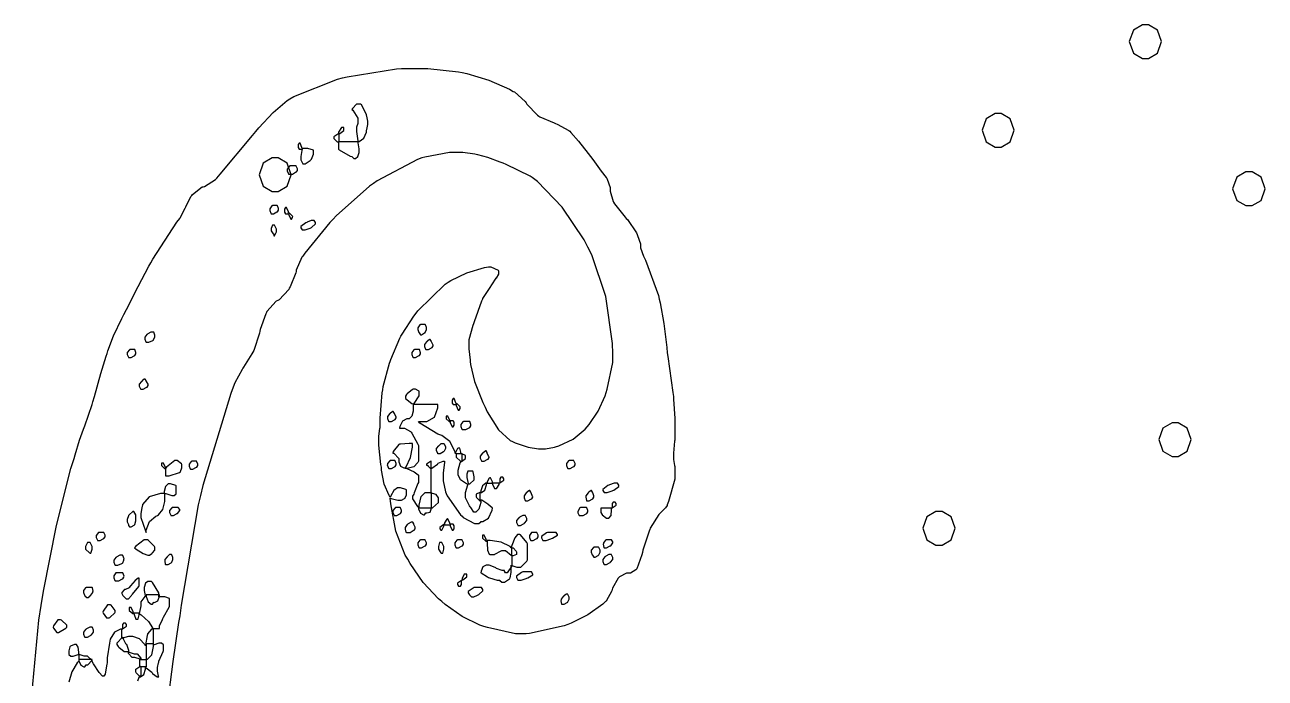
# Model space of a CAD drawing. Extents: x 85 to 277, y 22 to 328.
# Drawn here: x 88.4 to 153.5, y 90 to 124.2 of the extents above; entities that cross this region are included whole.
import ezdxf

# ---------------------------------------------------------------- set-up
doc = ezdxf.new("R2010")
doc.units = 0
doc.header["$MEASUREMENT"] = 0

msp = doc.modelspace()

# ---------------------------------------------------------------- linework, layer by layer
at = {"color": 7}
for points in [[(147.179, 122.484), (147.337, 122.484), (147.812, 122.76), (148.025, 123.366), (147.812, 123.972), (147.337, 124.248), (147.179, 124.248), (147.019, 124.248), (146.543, 123.972), (146.331, 123.366), (146.543, 122.76), (147.019, 122.484), (147.179, 122.484)], [(104.845, 118.533), (104.81, 118.517), (104.599, 118.371), (104.599, 118.321), (104.607, 118.287), (104.785, 118.11), (104.845, 118.11), (104.845, 117.722), (104.88, 117.687), (105.471, 117.361), (105.551, 117.335), (105.559, 117.317), (105.658, 117.228), (105.693, 117.228), (105.736, 117.228), (105.868, 117.33), (105.94, 117.545), (105.94, 117.615), (105.94, 117.74), (105.877, 118.058), (105.869, 118.11), (105.93, 118.128), (106.177, 118.305), (106.317, 118.622), (106.327, 118.71), (106.335, 118.746), (106.398, 119.01), (106.398, 119.098), (106.398, 119.196), (106.335, 119.451), (106.327, 119.485), (106.317, 119.548), (106.054, 120.051), (106.01, 120.085), (105.869, 120.085), (105.789, 120.085), (105.577, 119.848), (105.551, 119.804), (105.603, 119.769), (105.869, 119.345), (105.869, 119.203), (105.869, 119.098), (105.859, 119.064), (105.797, 118.878), (105.797, 118.816), (105.797, 118.64), (105.859, 118.164), (105.869, 118.11), (104.881, 118.11), (104.881, 118.533), (104.915, 118.551), (105.128, 118.697), (105.128, 118.746), (105.128, 118.85), (105.058, 118.85), (105.004, 118.85), (104.845, 118.613), (104.845, 118.533)], [(139.453, 117.828), (139.612, 117.828), (140.087, 118.103), (140.299, 118.71), (140.087, 119.316), (139.612, 119.592), (139.453, 119.592), (139.294, 119.592), (138.818, 119.316), (138.606, 118.71), (138.818, 118.103), (139.294, 117.828), (139.453, 117.828)], [(102.941, 117.758), (102.931, 117.811), (102.832, 118.04), (102.799, 118.04), (102.781, 118.04), (102.729, 117.961), (102.729, 117.934), (102.729, 117.828), (102.729, 117.802), (102.781, 117.722), (102.799, 117.722), (102.941, 117.722), (102.931, 117.651), (102.871, 117.335), (102.871, 117.228), (102.871, 117.158), (102.975, 116.946), (103.011, 116.946), (103.107, 116.946), (103.364, 117.124), (103.4, 117.158), (103.426, 117.194), (103.54, 117.458), (103.54, 117.545), (103.54, 117.651), (103.531, 117.669), (103.245, 117.758), (103.152, 117.758), (102.941, 117.758)], [(101.53, 115.499), (101.688, 115.499), (102.164, 115.775), (102.376, 116.381), (102.164, 116.987), (101.688, 117.263), (101.53, 117.263), (101.37, 117.263), (100.894, 116.987), (100.682, 116.381), (100.894, 115.775), (101.37, 115.499), (101.53, 115.499)], [(102.622, 116.84), (102.306, 116.84), (102.278, 116.823), (102.165, 116.678), (102.165, 116.629), (102.165, 116.576), (102.225, 116.435), (102.235, 116.417), (102.376, 116.417), (102.436, 116.417), (102.596, 116.506), (102.622, 116.523), (102.64, 116.523), (102.694, 116.603), (102.694, 116.629), (102.694, 116.683), (102.631, 116.823), (102.622, 116.84)], [(152.612, 114.759), (152.771, 114.759), (153.246, 115.034), (153.458, 115.641), (153.246, 116.247), (152.771, 116.523), (152.612, 116.523), (152.451, 116.523), (151.971, 116.247), (151.751, 115.641), (151.962, 115.034), (152.45, 114.759), (152.612, 114.759)], [(101.636, 114.759), (101.388, 114.759), (101.362, 114.742), (101.247, 114.596), (101.247, 114.547), (101.247, 114.494), (101.308, 114.354), (101.317, 114.336), (101.388, 114.336), (101.45, 114.336), (101.608, 114.424), (101.636, 114.44), (101.652, 114.44), (101.706, 114.52), (101.706, 114.547), (101.706, 114.601), (101.644, 114.742), (101.636, 114.759)], [(102.235, 114.37), (102.225, 114.424), (102.126, 114.653), (102.093, 114.653), (102.076, 114.653), (102.023, 114.574), (102.023, 114.547), (102.023, 114.44), (102.023, 114.414), (102.076, 114.336), (102.093, 114.336), (102.235, 114.336), (102.243, 114.283), (102.343, 114.053), (102.376, 114.053), (102.392, 114.053), (102.446, 114.133), (102.446, 114.16), (102.454, 114.195), (102.289, 114.37), (102.235, 114.37)], [(102.941, 113.488), (103.011, 113.488), (103.107, 113.488), (103.364, 113.578), (103.4, 113.594), (103.434, 113.612), (103.646, 113.811), (103.646, 113.877), (103.576, 113.983), (103.504, 113.983), (103.425, 113.983), (103.214, 113.895), (103.188, 113.877), (103.134, 113.86), (102.871, 113.662), (102.871, 113.594), (102.941, 113.488)], [(101.317, 113.488), (101.317, 113.436), (101.424, 113.278), (101.46, 113.278), (101.46, 113.171), (101.494, 113.171), (101.6, 113.383), (101.6, 113.454), (101.6, 113.524), (101.486, 113.727), (101.46, 113.735), (101.388, 113.735), (101.388, 113.735), (101.317, 113.55), (101.317, 113.488)], [(95.1438, 108.126), (95.0736, 108.126), (95.0115, 108.126), (94.8436, 108.038), (94.827, 108.02), (94.7995, 108.004), (94.6849, 107.859), (94.6849, 107.81), (94.6849, 107.757), (94.7469, 107.615), (94.7568, 107.597), (94.827, 107.597), (94.9053, 107.597), (95.1163, 107.687), (95.1438, 107.703), (95.1523, 107.721), (95.214, 107.866), (95.214, 107.914), (95.214, 107.968), (95.1604, 108.11), (95.1438, 108.126)], [(109.397, 108.515), (109.149, 108.515), (109.123, 108.497), (109.008, 108.353), (109.008, 108.303), (109.008, 108.251), (109.069, 108.108), (109.079, 108.09), (109.149, 107.986), (109.211, 107.986), (109.369, 108.074), (109.397, 108.09), (109.405, 108.108), (109.467, 108.254), (109.467, 108.303), (109.467, 108.356), (109.413, 108.497), (109.397, 108.515)], [(109.714, 107.633), (109.714, 107.659), (109.66, 107.738), (109.644, 107.738), (109.644, 107.738), (109.51, 107.651), (109.502, 107.633), (109.475, 107.615), (109.361, 107.471), (109.361, 107.421), (109.361, 107.369), (109.422, 107.226), (109.431, 107.208), (109.502, 107.208), (109.564, 107.208), (109.722, 107.298), (109.75, 107.315), (109.766, 107.315), (109.82, 107.395), (109.82, 107.421), (109.81, 107.439), (109.722, 107.615), (109.714, 107.633)], [(94.1557, 107.208), (93.9091, 107.208), (93.8816, 107.192), (93.7687, 107.047), (93.7687, 106.998), (93.7687, 106.945), (93.8294, 106.803), (93.8389, 106.785), (93.9091, 106.785), (93.9698, 106.785), (94.1296, 106.875), (94.1557, 106.892), (94.1737, 106.892), (94.2276, 106.972), (94.2276, 106.998), (94.2276, 107.051), (94.1641, 107.2), (94.1557, 107.208)], [(109.079, 107.208), (108.832, 107.208), (108.804, 107.192), (108.692, 107.047), (108.692, 106.998), (108.692, 106.945), (108.752, 106.803), (108.762, 106.785), (108.832, 106.785), (108.893, 106.785), (109.051, 106.875), (109.079, 106.892), (109.095, 106.892), (109.149, 106.972), (109.149, 106.998), (109.157, 107.025), (109.095, 107.2), (109.079, 107.208)], [(94.7568, 105.551), (94.7568, 105.578), (94.7028, 105.657), (94.6849, 105.657), (94.6492, 105.657), (94.5526, 105.569), (94.5444, 105.551), (94.5169, 105.534), (94.404, 105.39), (94.404, 105.34), (94.404, 105.288), (94.4644, 105.146), (94.4742, 105.128), (94.5444, 105.128), (94.6051, 105.128), (94.7635, 105.217), (94.791, 105.234), (94.8076, 105.234), (94.8612, 105.314), (94.8612, 105.34), (94.8612, 105.394), (94.773, 105.534), (94.7568, 105.551)], [(109.714, 98.884), (109.775, 98.902), (110.103, 99.1789), (110.103, 99.271), (110.103, 99.3771), (110.093, 99.4311), (109.974, 99.599), (109.779, 99.6597), (109.714, 99.6597), (109.714, 100.965), (109.748, 100.983), (110.049, 101.185), (110.067, 101.211), (110.083, 101.239), (110.335, 101.353), (110.419, 101.353), (110.41, 101.283), (110.349, 100.728), (110.349, 100.542), (110.349, 100.321), (110.462, 99.7398), (110.49, 99.6597), (110.542, 99.5274), (111.249, 98.5312), (111.337, 98.461), (111.398, 98.3904), (111.986, 98.0722), (112.183, 98.0722), (112.218, 98.0722), (112.314, 98.1618), (112.324, 98.1784), (112.422, 98.1784), (112.717, 98.3601), (112.907, 98.7697), (112.925, 98.884), (112.915, 98.902), (112.703, 99.0783), (112.677, 99.0946), (112.623, 99.1306), (112.372, 99.3069), (112.29, 99.3069), (112.29, 99.6957), (112.349, 99.6957), (112.527, 99.8238), (112.606, 100.098), (112.606, 100.189), (112.925, 100.189), (112.933, 100.137), (113.032, 99.9063), (113.065, 99.9063), (113.135, 99.9063), (113.162, 99.9243), (113.278, 100.123), (113.278, 100.189), (113.312, 100.207), (113.524, 100.353), (113.524, 100.401), (113.524, 100.427), (113.47, 100.506), (113.454, 100.506), (113.382, 100.506), (113.364, 100.506), (113.312, 100.427), (113.312, 100.401), (113.312, 100.189), (112.925, 100.189), (112.925, 100.261), (112.817, 100.471), (112.783, 100.471), (112.755, 100.455), (112.642, 100.256), (112.642, 100.189), (112.582, 100.189), (112.402, 100.062), (112.324, 99.7878), (112.324, 99.6957), (112.262, 99.6957), (112.077, 99.617), (112.077, 99.5895), (112.077, 99.4833), (112.086, 99.4488), (112.263, 99.271), (112.324, 99.271), (112.314, 99.1747), (112.218, 98.8275), (112.059, 98.6716), (112.007, 98.6716), (111.945, 98.6716), (111.786, 98.9101), (111.76, 98.9542), (111.724, 99.0078), (111.514, 99.4174), (111.514, 99.5535), (111.514, 99.7038), (111.627, 100.101), (111.654, 100.153), (111.733, 100.153), (111.971, 100.365), (111.971, 100.435), (111.971, 100.534), (111.909, 100.79), (111.901, 100.824), (111.654, 100.824), (111.636, 100.824), (111.584, 100.666), (111.584, 100.612), (111.584, 100.489), (111.645, 100.172), (111.654, 100.119), (111.566, 100.154), (111.257, 100.365), (111.125, 100.63), (111.125, 100.718), (111.125, 100.868), (111.239, 101.265), (111.265, 101.317), (111.3, 101.335), (111.514, 101.481), (111.514, 101.53), (111.514, 101.636), (111.504, 101.654), (111.325, 101.74), (111.265, 101.74), (111.265, 101.812), (111.212, 102.023), (111.195, 102.023), (111.125, 102.023), (111.097, 102.006), (110.985, 101.808), (110.985, 101.74), (110.957, 101.873), (110.696, 102.381), (110.278, 102.694), (110.173, 102.729), (110.067, 102.765), (109.123, 103.346), (109.044, 103.434), (109.361, 103.434), (109.492, 103.434), (109.885, 103.651), (110.067, 104.151), (110.067, 104.316), (108.762, 104.316), (108.814, 104.378), (109.079, 104.782), (109.079, 104.915), (109.079, 105.022), (109.051, 105.04), (108.886, 105.128), (108.832, 105.128), (108.762, 105.128), (108.726, 105.111), (108.461, 104.873), (108.443, 104.845), (108.426, 104.845), (108.373, 104.767), (108.373, 104.739), (108.373, 104.643), (108.7, 104.38), (108.762, 104.352), (108.762, 104.069), (108.762, 103.978), (108.704, 103.704), (108.562, 103.576), (108.515, 103.576), (108.436, 103.576), (108.205, 103.449), (108.064, 103.161), (108.056, 103.081), (108.197, 103.081), (108.311, 103.081), (108.62, 102.906), (108.656, 102.871), (108.69, 102.818), (109.016, 102.235), (109.044, 102.165), (109.044, 101.353), (109.016, 101.283), (108.796, 101.054), (108.453, 100.965), (108.339, 100.965), (108.399, 101.045), (108.624, 101.539), (108.726, 102.088), (108.726, 102.27), (108.558, 102.27), (108.108, 102.245), (108.056, 102.235), (108.012, 102.227), (107.72, 101.848), (107.703, 101.776), (107.756, 101.76), (108.02, 101.481), (108.02, 101.388), (108.02, 101.314), (108.099, 101.089), (108.278, 101.001), (108.339, 101.001), (108.443, 100.966), (108.822, 100.794), (109.026, 100.639), (109.044, 100.612), (109.044, 100.225), (109.016, 100.172), (108.814, 99.6777), (108.796, 99.6237), (108.726, 99.5193), (108.726, 99.369), (108.99, 98.9722), (109.044, 98.9182), (109.052, 98.848), (109.149, 98.6194), (109.307, 98.5312), (109.361, 98.5312), (109.431, 98.6374), (109.482, 98.6289), (109.652, 98.6677), (109.714, 98.83), (109.714, 98.884)], [(111.019, 104.352), (111.009, 104.406), (110.91, 104.635), (110.878, 104.635), (110.86, 104.635), (110.808, 104.556), (110.808, 104.528), (110.808, 104.422), (110.808, 104.396), (110.86, 104.316), (110.878, 104.316), (111.019, 104.316), (111.027, 104.264), (111.126, 104.033), (111.161, 104.033), (111.177, 104.033), (111.231, 104.114), (111.231, 104.14), (111.231, 104.194), (111.071, 104.352), (111.019, 104.352)], [(107.774, 103.857), (107.774, 103.885), (107.72, 103.963), (107.703, 103.963), (107.703, 103.963), (107.57, 103.875), (107.561, 103.857), (107.535, 103.841), (107.421, 103.696), (107.421, 103.646), (107.421, 103.594), (107.482, 103.452), (107.491, 103.434), (107.561, 103.434), (107.623, 103.434), (107.782, 103.524), (107.81, 103.54), (107.826, 103.54), (107.88, 103.62), (107.88, 103.646), (107.87, 103.664), (107.79, 103.841), (107.774, 103.857)], [(110.702, 103.434), (110.692, 103.488), (110.593, 103.717), (110.56, 103.717), (110.49, 103.717), (110.49, 103.61), (110.49, 103.566), (110.648, 103.434), (110.702, 103.434), (110.71, 103.382), (110.809, 103.152), (110.842, 103.152), (110.859, 103.152), (110.913, 103.232), (110.913, 103.258), (110.913, 103.364), (110.913, 103.391), (110.859, 103.47), (110.842, 103.47), (110.702, 103.47), (110.702, 103.434)], [(111.724, 103.434), (111.408, 103.434), (111.38, 103.418), (111.265, 103.273), (111.265, 103.223), (111.265, 103.171), (111.327, 103.029), (111.337, 103.011), (111.478, 103.011), (111.538, 103.011), (111.697, 103.101), (111.724, 103.117), (111.741, 103.117), (111.795, 103.197), (111.795, 103.223), (111.795, 103.277), (111.733, 103.426), (111.724, 103.434)], [(148.732, 101.6), (148.89, 101.6), (149.365, 101.876), (149.578, 102.482), (149.365, 103.088), (148.89, 103.364), (148.732, 103.364), (148.572, 103.364), (148.095, 103.088), (147.884, 102.482), (148.095, 101.876), (148.572, 101.6), (148.732, 101.6)], [(110.383, 102.27), (110.392, 102.253), (110.455, 102.108), (110.455, 102.059), (110.455, 102.006), (110.392, 101.865), (110.383, 101.847), (110.357, 101.83), (110.192, 101.74), (110.137, 101.74), (110.067, 101.74), (110.057, 101.758), (109.996, 101.904), (109.996, 101.953), (109.996, 102.006), (110.109, 102.147), (110.137, 102.165), (110.145, 102.183), (110.244, 102.27), (110.279, 102.27), (110.383, 102.27)], [(111.337, 101.353), (111.337, 101.74), (111.019, 101.74), (111.019, 101.636), (111.019, 101.565), (111.257, 101.353), (111.337, 101.353)], [(112.642, 101.776), (112.642, 101.804), (112.588, 101.883), (112.572, 101.883), (112.572, 101.883), (112.438, 101.794), (112.43, 101.776), (112.402, 101.76), (112.29, 101.614), (112.29, 101.564), (112.29, 101.512), (112.35, 101.371), (112.36, 101.353), (112.43, 101.353), (112.491, 101.353), (112.65, 101.442), (112.677, 101.46), (112.695, 101.46), (112.748, 101.538), (112.748, 101.564), (112.739, 101.582), (112.65, 101.76), (112.642, 101.776)], [(95.7792, 100.965), (95.7696, 101.019), (95.6702, 101.247), (95.6388, 101.247), (95.5668, 101.247), (95.5668, 101.141), (95.5587, 101.118), (95.7241, 100.965), (95.7792, 100.965), (95.7792, 100.578), (95.9721, 100.578), (96.5108, 100.754), (96.5549, 100.788), (96.5634, 100.806), (96.6251, 101.005), (96.6251, 101.071), (96.6251, 101.177), (96.6156, 101.213), (96.3842, 101.388), (96.3083, 101.388), (96.2724, 101.38), (95.8314, 101.036), (95.7792, 100.965)], [(97.4026, 101.353), (97.1543, 101.353), (97.1282, 101.337), (97.0139, 101.191), (97.0139, 101.141), (97.0139, 101.089), (97.0746, 100.948), (97.0841, 100.93), (97.1543, 100.93), (97.2164, 100.93), (97.3748, 101.019), (97.4026, 101.035), (97.4189, 101.035), (97.4729, 101.115), (97.4729, 101.141), (97.4729, 101.195), (97.4108, 101.345), (97.4026, 101.353)], [(107.491, 100.965), (107.561, 100.965), (107.623, 100.965), (107.782, 101.054), (107.81, 101.071), (107.826, 101.071), (107.88, 101.151), (107.88, 101.177), (107.88, 101.231), (107.818, 101.371), (107.81, 101.388), (107.561, 101.388), (107.535, 101.371), (107.421, 101.226), (107.421, 101.177), (107.411, 101.16), (107.473, 100.983), (107.491, 100.965)], [(109.714, 100.965), (109.714, 101.353), (109.678, 101.337), (109.467, 101.191), (109.467, 101.141), (109.538, 101.141), (109.538, 101.097), (109.67, 100.965), (109.714, 100.965)], [(116.876, 100.965), (116.946, 100.965), (117.007, 100.965), (117.165, 101.054), (117.192, 101.071), (117.209, 101.071), (117.263, 101.151), (117.263, 101.177), (117.263, 101.231), (117.201, 101.371), (117.192, 101.388), (116.946, 101.388), (116.918, 101.371), (116.805, 101.226), (116.805, 101.177), (116.805, 101.124), (116.858, 100.983), (116.876, 100.965)], [(94.7568, 97.6133), (94.7649, 97.729), (94.9357, 98.1865), (95.268, 98.4691), (95.3562, 98.4952), (95.4169, 98.5312), (95.6412, 98.8176), (95.7432, 99.2382), (95.7432, 99.3771), (95.7432, 99.6597), (95.7957, 99.6431), (96.1002, 99.5535), (96.2021, 99.5535), (96.2367, 99.5535), (96.3443, 99.6336), (96.3443, 99.6597), (96.3443, 100.048), (96.3165, 100.066), (96.0452, 100.153), (95.9556, 100.153), (95.9115, 100.153), (95.7792, 100.026), (95.709, 99.7521), (95.709, 99.6597), (95.5089, 99.6597), (94.9138, 99.4791), (94.5706, 99.0699), (94.5444, 98.9542), (94.5349, 98.9196), (94.4742, 98.5767), (94.4742, 98.461), (94.4908, 98.3989), (94.7208, 97.6933), (94.7568, 97.6133)], [(109.079, 98.884), (109.079, 99.0353), (109.179, 99.489), (109.394, 99.6957), (109.467, 99.6957), (109.714, 99.6957), (109.714, 98.884), (109.079, 98.884)], [(114.935, 99.6957), (114.935, 99.7218), (114.881, 99.8001), (114.865, 99.8001), (114.865, 99.8001), (114.731, 99.7133), (114.723, 99.6957), (114.695, 99.6777), (114.583, 99.5331), (114.583, 99.4833), (114.583, 99.4311), (114.643, 99.289), (114.653, 99.271), (114.723, 99.271), (114.784, 99.271), (114.943, 99.3606), (114.97, 99.3771), (114.988, 99.3771), (115.042, 99.4572), (115.042, 99.4833), (115.032, 99.5013), (114.952, 99.6777), (114.935, 99.6957)], [(117.864, 99.271), (117.934, 99.271), (117.995, 99.271), (118.153, 99.3606), (118.181, 99.3771), (118.197, 99.3771), (118.251, 99.4572), (118.251, 99.4833), (118.251, 99.537), (118.189, 99.6777), (118.181, 99.6957), (118.181, 99.7218), (118.127, 99.8001), (118.11, 99.8001), (118.11, 99.8001), (117.977, 99.7133), (117.968, 99.6957), (117.942, 99.6777), (117.828, 99.5331), (117.828, 99.4833), (117.818, 99.4668), (117.854, 99.289), (117.864, 99.271)], [(119.485, 100.189), (119.415, 100.189), (119.318, 100.189), (119.061, 100.101), (119.027, 100.083), (118.973, 100.066), (118.71, 99.8679), (118.71, 99.8001), (118.78, 99.6957), (118.85, 99.6957), (118.947, 99.6957), (119.203, 99.7839), (119.239, 99.8001), (119.291, 99.8181), (119.556, 100.017), (119.556, 100.083), (119.485, 100.189)], [(96.0617, 98.4952), (96.1319, 98.4952), (96.1926, 98.4952), (96.351, 98.5848), (96.3785, 98.6014), (96.4131, 98.6014), (96.5207, 98.7612), (96.5207, 98.8138), (96.4487, 98.9182), (96.1319, 98.9182), (96.1044, 98.902), (95.9915, 98.757), (95.9915, 98.7076), (95.9915, 98.655), (96.0519, 98.5132), (96.0617, 98.4952)], [(107.774, 98.4952), (107.844, 98.4952), (107.904, 98.4952), (108.064, 98.5848), (108.09, 98.6014), (108.108, 98.6014), (108.162, 98.6815), (108.162, 98.7076), (108.162, 98.7612), (108.099, 98.902), (108.09, 98.9182), (107.844, 98.9182), (107.816, 98.902), (107.703, 98.757), (107.703, 98.7076), (107.703, 98.655), (107.764, 98.5132), (107.774, 98.4952)], [(117.475, 98.4952), (117.615, 98.4952), (117.677, 98.4952), (117.836, 98.5848), (117.864, 98.6014), (117.88, 98.6014), (117.934, 98.6815), (117.934, 98.7076), (117.934, 98.7612), (117.872, 98.902), (117.864, 98.9182), (117.545, 98.9182), (117.518, 98.902), (117.405, 98.7033), (117.405, 98.6374), (117.475, 98.4952)], [(119.169, 98.884), (119.203, 98.902), (119.415, 99.0466), (119.415, 99.0946), (119.415, 99.1224), (119.362, 99.2008), (119.345, 99.2008), (119.275, 99.2008), (119.257, 99.2008), (119.203, 99.1224), (119.203, 99.0946), (119.203, 98.884), (118.604, 98.884), (118.604, 98.6716), (118.604, 98.6455), (118.656, 98.5654), (118.674, 98.5654), (118.682, 98.5312), (118.914, 98.3548), (118.992, 98.3548), (119.031, 98.3548), (119.146, 98.5008), (119.169, 98.7887), (119.169, 98.884)], [(93.8389, 98.4952), (93.8294, 98.4786), (93.7687, 98.2804), (93.7687, 98.2126), (93.7687, 98.1604), (93.8294, 98.02), (93.8389, 98.002), (93.8389, 97.9759), (93.8911, 97.8958), (93.9091, 97.8958), (93.9698, 97.8958), (94.138, 97.9854), (94.1557, 98.002), (94.1641, 98.02), (94.2276, 98.2183), (94.2276, 98.2846), (94.2276, 98.4952), (94.2178, 98.5312), (94.1186, 98.7076), (94.0855, 98.7076), (94.0675, 98.6991), (93.865, 98.5312), (93.8389, 98.4952)], [(110.702, 98.002), (110.71, 97.9495), (110.809, 97.7194), (110.842, 97.7194), (110.859, 97.7194), (110.913, 97.7995), (110.913, 97.8256), (110.913, 97.9318), (110.913, 97.9579), (110.859, 98.0362), (110.842, 98.0362), (110.702, 98.0362), (110.692, 98.0902), (110.593, 98.3188), (110.56, 98.3188), (110.534, 98.3022), (110.419, 98.104), (110.419, 98.0362), (110.383, 98.02), (110.173, 97.875), (110.173, 97.8256), (110.173, 97.7995), (110.225, 97.7194), (110.243, 97.7194), (110.278, 97.7194), (110.383, 97.9318), (110.383, 98.002), (110.702, 98.002)], [(114.653, 98.4952), (114.583, 98.4952), (114.52, 98.4952), (114.352, 98.407), (114.336, 98.389), (114.308, 98.3728), (114.194, 98.2278), (114.194, 98.1784), (114.194, 98.1258), (114.254, 97.984), (114.264, 97.966), (114.336, 97.966), (114.396, 97.966), (114.555, 98.0556), (114.583, 98.0722), (114.609, 98.0902), (114.723, 98.2363), (114.723, 98.2846), (114.723, 98.3382), (114.661, 98.4786), (114.653, 98.4952)], [(136.349, 96.9437), (136.507, 96.9437), (136.983, 97.2192), (137.195, 97.8256), (136.983, 98.4321), (136.507, 98.7076), (136.349, 98.7076), (136.189, 98.7076), (135.713, 98.4321), (135.501, 97.8256), (135.713, 97.2192), (136.189, 96.9437), (136.349, 96.9437)], [(92.534, 97.6133), (92.2874, 97.6133), (92.2595, 97.5967), (92.1452, 97.452), (92.1452, 97.4026), (92.1452, 97.3501), (92.2059, 97.2083), (92.2154, 97.1903), (92.2874, 97.1903), (92.3477, 97.1903), (92.5064, 97.2799), (92.534, 97.2965), (92.5505, 97.2965), (92.6042, 97.3762), (92.6042, 97.4026), (92.6042, 97.4563), (92.5421, 97.5967), (92.534, 97.6133)], [(108.409, 97.6133), (108.549, 97.6133), (108.61, 97.6133), (108.77, 97.7029), (108.796, 97.7194), (108.814, 97.7194), (108.868, 97.7995), (108.868, 97.8256), (108.868, 97.8793), (108.804, 98.02), (108.796, 98.0362), (108.796, 98.0641), (108.742, 98.1424), (108.726, 98.1424), (108.664, 98.1424), (108.505, 98.0542), (108.479, 98.0362), (108.452, 98.02), (108.339, 97.875), (108.339, 97.8256), (108.339, 97.7731), (108.391, 97.6231), (108.409, 97.6133)], [(114.935, 97.1903), (115.006, 97.1903), (115.066, 97.1903), (115.225, 97.2799), (115.252, 97.2965), (115.269, 97.2965), (115.322, 97.3762), (115.322, 97.4026), (115.322, 97.4563), (115.261, 97.5967), (115.252, 97.6133), (115.006, 97.6133), (114.978, 97.5967), (114.865, 97.452), (114.865, 97.4026), (114.865, 97.3501), (114.925, 97.2083), (114.935, 97.1903)], [(115.571, 97.1903), (115.641, 97.1903), (115.737, 97.1903), (115.992, 97.2799), (116.028, 97.2965), (116.08, 97.3145), (116.346, 97.4591), (116.346, 97.5071), (116.276, 97.6133), (115.817, 97.6133), (115.763, 97.579), (115.499, 97.3928), (115.499, 97.3307), (115.571, 97.1903)], [(91.9346, 96.8015), (91.9346, 96.8735), (91.8185, 97.076), (91.7924, 97.0841), (91.7222, 97.0841), (91.6862, 97.0841), (91.5818, 96.8735), (91.5818, 96.8015), (91.5818, 96.7313), (91.7843, 96.5302), (91.8284, 96.5207), (91.8545, 96.5207), (91.9346, 96.7313), (91.9346, 96.8015)], [(94.1557, 96.8015), (94.2439, 96.7313), (94.6108, 96.5027), (94.8517, 96.4145), (94.9332, 96.4145), (94.9332, 96.4145), (95.0641, 96.5027), (95.0736, 96.5207), (95.0997, 96.5383), (95.214, 96.6833), (95.214, 96.7313), (95.214, 96.8375), (95.2045, 96.8735), (94.8792, 97.1917), (94.827, 97.2263), (94.6849, 97.2263), (94.6492, 97.2178), (94.2082, 96.8636), (94.1557, 96.8015)], [(109.079, 96.8015), (109.149, 96.8015), (109.211, 96.8015), (109.369, 96.8911), (109.397, 96.9077), (109.413, 96.9077), (109.467, 96.9878), (109.467, 97.0139), (109.467, 97.0675), (109.405, 97.2083), (109.397, 97.2263), (109.149, 97.2263), (109.123, 97.2083), (109.008, 97.0636), (109.008, 97.0139), (109.008, 96.9617), (109.069, 96.8195), (109.079, 96.8015)], [(110.103, 96.8015), (110.103, 96.7313), (110.216, 96.5302), (110.243, 96.5207), (110.313, 96.5207), (110.33, 96.5207), (110.383, 96.7313), (110.383, 96.8015), (110.383, 96.8735), (110.269, 97.076), (110.243, 97.0841), (110.173, 97.0841), (110.155, 97.0841), (110.103, 96.8735), (110.103, 96.8015)], [(111.019, 96.8015), (111.089, 96.8015), (111.151, 96.8015), (111.31, 96.8911), (111.337, 96.9077), (111.354, 96.9077), (111.408, 96.9878), (111.408, 97.0139), (111.408, 97.0675), (111.345, 97.2083), (111.337, 97.2263), (111.089, 97.2263), (111.063, 97.2083), (110.949, 97.0636), (110.949, 97.0139), (110.949, 96.9617), (111.001, 96.8195), (111.019, 96.8015)], [(112.324, 95.4966), (112.332, 95.48), (112.659, 95.2775), (112.713, 95.25), (112.765, 95.2239), (113.174, 95.1096), (113.312, 95.1096), (113.32, 95.0916), (113.419, 95.0034), (113.454, 95.0034), (113.55, 95.0034), (113.814, 95.1798), (113.841, 95.214), (113.85, 95.232), (113.911, 95.5104), (113.911, 95.6028), (113.911, 95.8854), (113.946, 95.8688), (114.21, 95.7792), (114.3, 95.7792), (114.414, 95.7792), (114.731, 96.1058), (114.759, 96.1679), (114.759, 97.0139), (114.731, 97.0855), (114.405, 97.4908), (114.37, 97.5071), (114.3, 97.5071), (114.248, 97.5071), (114.092, 97.3268), (113.938, 96.9176), (113.911, 96.8015), (113.85, 96.8636), (113.391, 97.0897), (112.802, 97.1903), (112.606, 97.1903), (112.597, 97.2439), (112.498, 97.4729), (112.466, 97.4729), (112.396, 97.4729), (112.396, 97.3667), (112.396, 97.3145), (112.58, 97.1543), (112.642, 97.1543), (112.642, 97.0372), (112.673, 96.6844), (112.755, 96.4667), (112.783, 96.4487), (113.029, 96.4487), (113.056, 96.4667), (113.382, 96.6445), (113.418, 96.6611), (113.488, 96.6611), (113.603, 96.6611), (113.911, 96.4226), (113.947, 96.3785), (113.947, 95.8854), (113.92, 95.8151), (113.702, 95.4966), (113.63, 95.4966), (113.612, 95.4966), (113.558, 95.5767), (113.558, 95.6028), (113.444, 95.6028), (113.135, 95.7171), (113.101, 95.7432), (113.065, 95.771), (112.747, 95.8854), (112.642, 95.8854), (112.598, 95.8949), (112.43, 95.8109), (112.332, 95.5682), (112.324, 95.4966)], [(118.78, 96.8015), (118.85, 96.8015), (118.912, 96.8015), (119.071, 96.8911), (119.098, 96.9077), (119.133, 96.9077), (119.239, 97.0675), (119.239, 97.1201), (119.169, 97.2263), (118.886, 97.2263), (118.859, 97.2083), (118.746, 97.0636), (118.746, 97.0139), (118.736, 96.9973), (118.77, 96.8195), (118.78, 96.8015)], [(93.5221, 96.4145), (93.4501, 96.4145), (93.3884, 96.4145), (93.2201, 96.3263), (93.2035, 96.3083), (93.176, 96.2918), (93.0631, 96.1457), (93.0631, 96.096), (93.0631, 96.0438), (93.1238, 95.9033), (93.1333, 95.8854), (93.2035, 95.8854), (93.2822, 95.8854), (93.4942, 95.9735), (93.5221, 95.9915), (93.5302, 96.0092), (93.5923, 96.1542), (93.5923, 96.2021), (93.6004, 96.2201), (93.5383, 96.3979), (93.5221, 96.4145)], [(95.7792, 95.9196), (95.8494, 95.9196), (95.91, 95.9196), (96.0699, 96.0092), (96.096, 96.0258), (96.1044, 96.0438), (96.1679, 96.1898), (96.1679, 96.2381), (96.1679, 96.2918), (96.1044, 96.4325), (96.096, 96.4487), (96.0258, 96.4487), (95.9901, 96.4487), (95.8935, 96.362), (95.8854, 96.3443), (95.8578, 96.3263), (95.7432, 96.1817), (95.7432, 96.1319), (95.7337, 96.1058), (95.7612, 95.9376), (95.7792, 95.9196)], [(113.947, 96.8015), (114.008, 96.8015), (114.176, 96.6265), (114.194, 96.5909), (114.194, 96.4847), (114.194, 96.4586), (114.008, 96.3785), (113.947, 96.3785), (113.947, 96.8015)], [(118.181, 96.4145), (118.251, 96.3083), (118.311, 96.3083), (118.471, 96.3979), (118.497, 96.4145), (118.506, 96.4325), (118.569, 96.5771), (118.569, 96.6251), (118.569, 96.6791), (118.506, 96.8209), (118.497, 96.8375), (118.251, 96.8375), (118.223, 96.8209), (118.11, 96.6749), (118.11, 96.6251), (118.11, 96.5729), (118.163, 96.4325), (118.181, 96.4145)], [(118.78, 95.9196), (118.85, 95.9196), (118.912, 95.9196), (119.071, 96.0092), (119.098, 96.0258), (119.125, 96.0438), (119.239, 96.1898), (119.239, 96.2381), (119.239, 96.2918), (119.177, 96.4325), (119.169, 96.4487), (119.098, 96.4487), (119.036, 96.4487), (118.868, 96.362), (118.85, 96.3443), (118.824, 96.3263), (118.71, 96.1817), (118.71, 96.1319), (118.71, 96.0797), (118.77, 95.9376), (118.78, 95.9196)], [(93.5221, 95.4966), (93.2035, 95.4966), (93.176, 95.48), (93.0631, 95.3354), (93.0631, 95.286), (93.0631, 95.2334), (93.1238, 95.0916), (93.1333, 95.0736), (93.2737, 95.0736), (93.3358, 95.0736), (93.4942, 95.1632), (93.5221, 95.1798), (93.5383, 95.1798), (93.5923, 95.2595), (93.5923, 95.286), (93.6004, 95.3121), (93.5383, 95.4885), (93.5221, 95.4966)], [(93.5221, 94.3321), (93.5302, 94.2979), (93.708, 94.1215), (93.7687, 94.1215), (93.8294, 94.1215), (93.9878, 94.2979), (94.0153, 94.3321), (94.0498, 94.3681), (94.3762, 94.7745), (94.404, 94.827), (94.404, 95.214), (94.3501, 95.214), (94.1917, 95.0874), (93.9352, 94.8009), (93.8749, 94.7208), (93.865, 94.7043), (93.6858, 94.6146), (93.6265, 94.6146), (93.6004, 94.5981), (93.4861, 94.4534), (93.4861, 94.404), (93.5221, 94.3321)], [(111.337, 95.1096), (111.372, 95.1272), (111.584, 95.2722), (111.584, 95.3202), (111.584, 95.4264), (111.478, 95.4264), (111.442, 95.4264), (111.337, 95.1893), (111.337, 95.1096), (111.301, 95.0916), (111.089, 94.947), (111.089, 94.8972), (111.089, 94.8711), (111.143, 94.791), (111.161, 94.791), (111.231, 94.791), (111.248, 94.791), (111.301, 94.8711), (111.301, 94.8972), (111.301, 95.1096), (111.337, 95.1096)], [(114.264, 95.1096), (114.336, 95.1096), (114.432, 95.1096), (114.687, 95.1978), (114.723, 95.214), (114.776, 95.232), (115.042, 95.3781), (115.042, 95.4264), (114.97, 95.5326), (114.512, 95.5326), (114.458, 95.498), (114.194, 95.3121), (114.194, 95.25), (114.264, 95.1096)], [(91.9346, 94.7208), (91.616, 94.7208), (91.5885, 94.7043), (91.4756, 94.5582), (91.4756, 94.5085), (91.4756, 94.4563), (91.5363, 94.3158), (91.5458, 94.2979), (91.554, 94.2813), (91.6534, 94.1917), (91.6862, 94.1917), (91.7208, 94.1917), (91.8185, 94.2813), (91.8284, 94.2979), (91.8545, 94.3158), (91.9688, 94.4605), (91.9688, 94.5085), (91.9773, 94.5265), (91.9427, 94.7043), (91.9346, 94.7208)], [(111.724, 94.3321), (111.733, 94.3158), (111.832, 94.2276), (111.867, 94.2276), (111.945, 94.2276), (112.139, 94.3158), (112.183, 94.3321), (112.218, 94.3501), (112.43, 94.5487), (112.43, 94.6146), (112.36, 94.7208), (111.971, 94.7208), (111.917, 94.6863), (111.654, 94.5003), (111.654, 94.4383), (111.724, 94.3321)], [(116.557, 93.8389), (116.629, 93.8389), (116.689, 93.8389), (116.848, 93.9285), (116.876, 93.9451), (116.884, 93.9631), (116.946, 94.1077), (116.946, 94.1557), (116.946, 94.2097), (116.884, 94.3515), (116.876, 94.3681), (116.805, 94.3681), (116.805, 94.3681), (116.672, 94.2799), (116.663, 94.2619), (116.636, 94.2453), (116.523, 94.1007), (116.523, 94.0513), (116.513, 94.0248), (116.548, 93.8484), (116.557, 93.8389)], [(93.1333, 93.4159), (93.1333, 93.5136), (92.9308, 93.7867), (92.8867, 93.8029), (92.8165, 93.8029), (92.7365, 93.8029), (92.5146, 93.478), (92.498, 93.4159), (92.5064, 93.3633), (92.6842, 93.1333), (92.7446, 93.1333), (92.8165, 93.1333), (92.8508, 93.1513), (93.1153, 93.3898), (93.1333, 93.4159)], [(95.4624, 94.3321), (94.7568, 94.3321), (94.7649, 94.2538), (94.8612, 93.9669), (95.02, 93.8389), (95.0736, 93.8389), (95.0902, 93.8389), (95.1438, 93.919), (95.1438, 93.9451), (95.1964, 93.9366), (95.3823, 94.0209), (95.4624, 94.2552), (95.4624, 94.3321)], [(90.5937, 92.6401), (90.5937, 92.7379), (90.3277, 93.0106), (90.2751, 93.0271), (90.2049, 93.0271), (90.1252, 93.0271), (89.9047, 92.7019), (89.8881, 92.6401), (89.8962, 92.5876), (90.074, 92.3576), (90.1347, 92.3576), (90.1608, 92.3491), (90.5496, 92.5876), (90.5937, 92.6401)], [(91.9346, 92.6401), (91.8626, 92.6401), (91.8009, 92.6401), (91.6326, 92.552), (91.616, 92.534), (91.5885, 92.5174), (91.4756, 92.3713), (91.4756, 92.3216), (91.4756, 92.2694), (91.5363, 92.1286), (91.5458, 92.111), (91.616, 92.111), (91.6767, 92.111), (91.8365, 92.1992), (91.8626, 92.2154), (91.8891, 92.2334), (92.0048, 92.3794), (92.0048, 92.4278), (92.0048, 92.4814), (91.9427, 92.6222), (91.9346, 92.6401)], [(93.8389, 91.3335), (93.6985, 91.3335), (93.6004, 91.3335), (93.3263, 91.5719), (93.3097, 91.616), (93.2395, 91.7222), (93.2395, 91.8199), (93.5027, 92.093), (93.5563, 92.111), (93.5563, 92.0228), (93.6706, 91.7843), (93.6985, 91.7582), (93.7246, 91.7402), (93.8389, 91.4358), (93.8389, 91.3335)], [(95.1438, 91.7582), (94.7568, 91.7582), (94.7568, 90.9465), (94.827, 90.9645), (95.0556, 91.1931), (95.1438, 91.6174), (95.1438, 91.7582)], [(93.8389, 91.3335), (93.865, 91.3172), (94.1366, 91.229), (94.2276, 91.229), (94.288, 91.229), (94.4742, 91.0181), (94.4742, 90.9465), (94.4467, 90.9645), (94.1751, 91.0526), (94.0855, 91.0526), (94.0234, 91.0526), (93.8389, 91.2633), (93.8389, 91.3335)], [(91.9346, 90.9465), (91.229, 90.9465), (91.2372, 90.8763), (91.3335, 90.6473), (91.4922, 90.5577), (91.5458, 90.5577), (91.616, 90.6639), (91.6947, 90.6639), (91.9166, 90.8939), (91.9346, 90.9465)], [(94.4742, 90.0645), (94.4122, 90.0645), (94.2439, 90.2409), (94.2276, 90.2751), (94.2276, 90.3813), (94.2276, 90.4353), (94.4301, 90.5771), (94.4742, 90.5937), (94.4742, 90.0645)], [(94.7568, 90.5577), (94.4383, 90.5577), (94.4383, 90.9465), (94.7568, 90.9465), (94.7568, 90.5577)]]:
    msp.add_lwpolyline(points, close=True, dxfattribs=at)
for points in [[(88.3969, 85.1613), (89.1286, 93.0106), (89.2528, 93.7687), (89.3755, 94.5279), (90.0508, 97.9759), (90.8128, 100.965), (90.9807, 101.494), (91.0332, 101.68), (91.2717, 102.452), (91.4742, 103.029), (91.5099, 103.117), (91.5444, 103.205), (91.9332, 104.326), (91.9688, 104.458), (92.0475, 104.74), (92.3918, 105.94), (92.6663, 106.857), (92.7104, 106.998), (92.7544, 107.14), (93.0575, 107.928), (93.4861, 108.841), (93.5923, 109.044), (93.7246, 109.309), (94.3363, 110.521), (94.8972, 111.576), (95.0034, 111.76), (95.1082, 111.955), (96.3785, 113.895), (96.5207, 114.088), (96.5468, 114.124), (96.81, 114.618), (96.8375, 114.689), (96.8636, 114.751), (97.1282, 115.254), (97.1543, 115.288), (97.1889, 115.35), (97.6933, 115.739), (97.7554, 115.747), (97.8158, 115.757), (98.407, 116.134), (98.461, 116.204), (98.6374, 116.417), (100.347, 118.447), (100.506, 118.64), (100.664, 118.834), (101.432, 119.65), (102.164, 120.271), (102.306, 120.367), (102.508, 120.483), (104.801, 121.392), (105.058, 121.462), (105.304, 121.524), (107.898, 121.938), (108.162, 121.955), (108.938, 121.955), (109.538, 121.955), (111.143, 121.78), (111.337, 121.744), (111.584, 121.692), (112.743, 121.343), (113.814, 120.872), (114.017, 120.756), (114.078, 120.722), (114.635, 120.227), (114.689, 120.157), (114.733, 120.086), (115.287, 119.505), (115.358, 119.451), (115.419, 119.417), (116.16, 119.098), (116.24, 119.063), (116.319, 119.028), (116.938, 118.702), (116.982, 118.674), (117.042, 118.604), (117.435, 118.136), (117.951, 117.493), (118.074, 117.335), (118.189, 117.176), (118.63, 116.571), (118.894, 116.232), (118.922, 116.204), (118.948, 116.152), (119.098, 115.717), (119.098, 115.571), (119.107, 115.509), (119.257, 114.979), (119.275, 114.935), (119.327, 114.857), (119.882, 114.15), (119.944, 114.088), (120.005, 114.027), (120.474, 113.322), (120.51, 113.242), (120.536, 113.189), (120.686, 112.752), (120.686, 112.606), (120.694, 112.546), (120.844, 112.105), (120.862, 112.077), (120.951, 111.893), (121.628, 110.041), (121.672, 109.854), (121.716, 109.662), (121.911, 108.577), (122.069, 107.315), (122.097, 107.032), (122.123, 106.848), (122.386, 104.943), (122.414, 104.739), (122.422, 104.607), (122.484, 103.595), (122.484, 103.258), (122.484, 102.446), (122.475, 102.394), (122.414, 101.772), (122.414, 101.564), (122.414, 101.442), (122.475, 101.124), (122.484, 101.071), (122.484, 100.858), (122.484, 100.409), (122.157, 99.2283), (122.097, 99.0604), (122.097, 99.0205), (121.995, 98.8977), (121.769, 98.6635), (121.708, 98.6014), (121.646, 98.5407), (121.205, 97.8352), (121.179, 97.7554), (121.143, 97.6768), (120.817, 96.6706), (120.79, 96.5549), (120.764, 96.4406), (120.5, 95.7005), (120.474, 95.673), (120.446, 95.6388), (120.174, 95.4624), (120.085, 95.4624), (119.953, 95.4624), (119.59, 95.286), (119.556, 95.25), (119.52, 95.2154), (119.221, 94.6863), (119.203, 94.6146), (119.185, 94.5444), (118.894, 94.0072), (118.85, 93.9793), (118.708, 93.847), (117.928, 93.2878), (117.06, 92.8522), (116.876, 92.7806), (116.689, 92.7104), (114.865, 92.305), (114.689, 92.2874), (114.132, 92.2874), (112.659, 92.6137), (112.466, 92.6744), (112.272, 92.7365), (111.332, 93.1954), (110.446, 93.8308), (110.279, 93.9793), (110.103, 94.1296), (109.299, 94.9854), (108.602, 95.9817), (108.479, 96.2021), (108.347, 96.4226), (107.86, 97.6753), (107.588, 99.1044), (107.561, 99.4131), (107.614, 99.3965), (107.971, 99.3069), (108.09, 99.3069), (108.152, 99.3069), (108.321, 99.3965), (108.339, 99.4131), (108.347, 99.4311), (108.409, 99.5758), (108.409, 99.6237), (108.409, 99.8361), (108.381, 99.8541), (108.11, 99.9423), (108.02, 99.9423), (107.953, 99.9423), (107.752, 99.8153), (107.588, 99.5274), (107.561, 99.4474), (107.5, 99.5454), (107.253, 100.137), (107.112, 100.868), (107.104, 101.035), (107.076, 101.167), (106.962, 102.18), (106.962, 102.518), (106.962, 102.668), (107.023, 103.065), (107.032, 103.117), (107.032, 103.612), (107.147, 104.933), (107.174, 105.092), (107.2, 105.26), (107.526, 106.496), (107.561, 106.575), (107.596, 106.689), (108.073, 107.81), (108.126, 107.914), (108.187, 108.02), (108.796, 108.966), (108.868, 109.044), (109.008, 109.23), (110.446, 110.64), (110.596, 110.736), (110.745, 110.834), (111.574, 111.235), (112.509, 111.514), (112.713, 111.548), (112.845, 111.548), (113.232, 111.373), (113.242, 111.337), (113.242, 111.231), (113.242, 111.161), (113.127, 110.958), (113.101, 110.949), (113.073, 110.896), (112.747, 110.403), (112.713, 110.349), (112.677, 110.297), (112.412, 109.89), (112.396, 109.854), (112.36, 109.74), (111.971, 108.656), (111.937, 108.549), (111.901, 108.471), (111.69, 107.71), (111.69, 107.457), (111.69, 107.236), (111.75, 106.655), (111.76, 106.575), (111.768, 106.425), (111.989, 105.534), (112.42, 104.432), (112.536, 104.176), (112.65, 103.929), (113.246, 102.985), (113.859, 102.43), (113.983, 102.376), (114.124, 102.306), (114.797, 102.077), (115.35, 101.989), (115.535, 101.989), (115.711, 101.989), (116.187, 102.077), (116.24, 102.093), (116.407, 102.147), (117.161, 102.504), (117.792, 103.019), (117.898, 103.152), (118.003, 103.276), (118.47, 103.973), (118.832, 104.775), (118.886, 104.951), (118.947, 105.128), (119.239, 106.531), (119.239, 106.998), (119.229, 107.527), (118.877, 109.984), (118.136, 112.175), (117.934, 112.572), (117.73, 112.969), (116.587, 114.685), (115.287, 116.029), (115.006, 116.24), (114.899, 116.302), (113.637, 116.92), (113.488, 116.982), (113.338, 117.044), (112.689, 117.277), (112.165, 117.423), (112.077, 117.439), (111.997, 117.457), (111.369, 117.545), (111.161, 117.545), (110.676, 117.545), (109.379, 117.307), (109.221, 117.263), (108.99, 117.184), (106.874, 116.065), (106.679, 115.923), (106.485, 115.783), (104.721, 114.221), (104.563, 114.053), (104.404, 113.877), (103.081, 112.263), (102.975, 112.113), (102.922, 112.052), (102.631, 111.373), (102.622, 111.301), (102.613, 111.231), (102.322, 110.5), (102.27, 110.419), (102.243, 110.349), (101.74, 109.82), (101.67, 109.784), (101.59, 109.74), (101.087, 109.211), (101.071, 109.149), (101.035, 109.079), (100.735, 108.26), (100.718, 108.162), (100.7, 108.066), (100.409, 107.148), (100.365, 107.068), (100.312, 106.989), (99.8707, 106.284), (99.8361, 106.222), (99.8001, 106.16), (99.4117, 105.454), (99.3771, 105.374), (99.2008, 104.907), (97.7276, 100.066), (97.6133, 99.5535), (97.4975, 99.0519), (96.5909, 93.7867), (96.5207, 93.2395), (96.4586, 92.8783), (96.1528, 90.8403), (95.8674, 88.5211)], [(94.3321, 89.8179), (94.3942, 90.0204), (94.404, 90.0285), (94.4633, 90.0285), (94.6408, 90.1569), (94.7208, 90.4325), (94.7208, 90.5235), (94.7554, 90.5055), (95.0556, 90.2684), (95.0736, 90.2409), (95.0902, 90.2063), (95.3424, 90.0285), (95.4264, 90.0285), (95.4169, 90.0645), (95.3562, 90.3291), (95.3562, 90.4173), (95.3562, 90.515), (95.4169, 90.7701), (95.4264, 90.8043), (95.4345, 90.8583), (95.6455, 91.3529), (95.673, 91.4054), (95.673, 91.6862), (95.673, 91.7141), (95.5668, 91.7924), (95.5326, 91.7924), (95.4345, 91.7924), (95.1784, 91.7042), (95.1438, 91.6862), (95.1438, 92.5682), (95.4624, 92.5682), (95.4624, 92.7005), (95.6109, 93.0451), (95.6388, 93.0974), (95.673, 93.1594), (95.9637, 93.6886), (95.9915, 93.7327), (95.9915, 94.1215), (95.9817, 94.1395), (95.7502, 94.2276), (95.673, 94.2276), (95.4264, 94.2276), (95.4264, 94.4301), (95.0997, 94.9854), (95.0376, 95.0376), (94.8972, 95.0376), (94.8531, 95.0376), (94.7208, 94.9371), (94.6506, 94.7222), (94.6506, 94.6506), (94.6506, 94.554), (94.7113, 94.306), (94.7208, 94.2619), (94.6849, 94.2453), (94.4742, 93.9684), (94.4742, 93.8749), (94.4742, 93.7521), (94.4122, 93.4159), (94.404, 93.3799), (94.0855, 93.3799), (94.076, 93.4339), (93.9768, 93.6625), (93.9451, 93.6625), (93.8749, 93.6625), (93.8749, 93.5563), (93.8749, 93.5041), (94.0594, 93.3457), (94.1215, 93.3457), (94.1296, 93.2931), (94.2287, 93.0631), (94.2619, 93.0631), (94.3321, 93.0631), (94.3405, 93.0811), (94.404, 93.2794), (94.404, 93.3457), (94.5085, 93.2752), (94.8877, 92.9404), (95.0916, 92.6056), (95.1096, 92.534), (95.0376, 92.534), (94.8351, 92.2955), (94.827, 92.2514), (94.8171, 92.1992), (94.729, 91.7056), (94.7208, 91.652), (94.6849, 91.7318), (94.4122, 92.0186), (94.0608, 92.1452), (93.9451, 92.1452), (93.8294, 92.1452), (93.5207, 92.057), (93.4861, 92.039), (93.4861, 92.534), (93.5207, 92.552), (93.7327, 92.6966), (93.7327, 92.7446), (93.7327, 92.7724), (93.6791, 92.8508), (93.6625, 92.8508), (93.5923, 92.8508), (93.5743, 92.8508), (93.5221, 92.7724), (93.5221, 92.7446), (93.5221, 92.534), (93.4145, 92.534), (93.0935, 92.3756), (92.8769, 92.0048), (92.8508, 91.8986), (92.8328, 91.7938), (92.7104, 91.0262), (92.7104, 90.7701), (92.7005, 90.6914), (92.6123, 90.1883), (92.6042, 90.1707), (92.534, 90.0645), (92.4747, 90.0645), (92.2997, 90.2547), (92.0048, 90.708), (91.9346, 90.8403), (91.9247, 90.8939), (91.6933, 91.1229), (91.616, 91.1229), (91.5183, 91.1229), (91.2551, 91.211), (91.229, 91.229), (91.229, 91.3211), (91.1973, 91.5956), (91.1144, 91.7222), (91.0869, 91.7222), (91.0071, 91.7222), (90.7867, 91.634), (90.7701, 91.616), (90.7602, 91.5995), (90.6999, 91.4012), (90.6999, 91.3335), (90.6999, 91.229), (90.708, 91.211), (90.8071, 91.1229), (90.8403, 91.1229), (90.9366, 91.1229), (91.1931, 91.211), (91.229, 91.229), (91.229, 90.8403), (91.149, 90.7616), (90.8569, 90.2945), (90.708, 89.7558)]]:
    msp.add_lwpolyline(points, dxfattribs=at)

doc.saveas('drawing.dxf')
